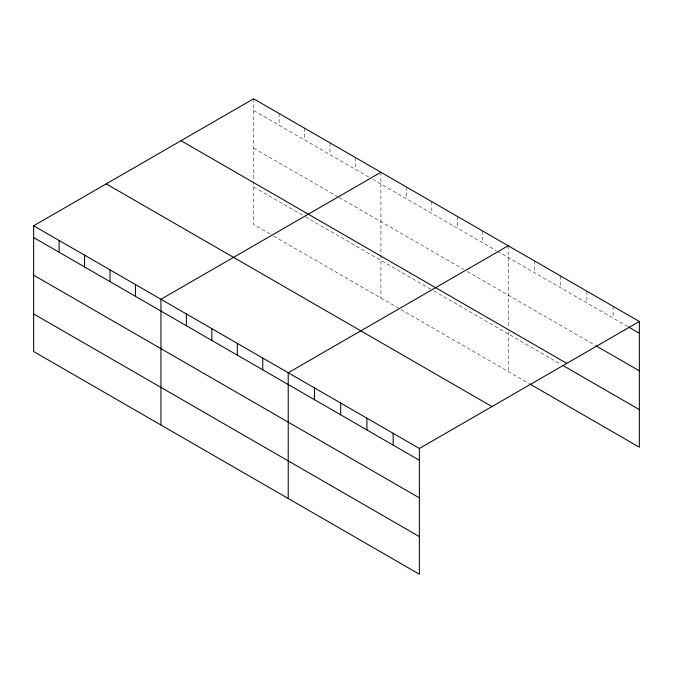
<?xml version="1.0" encoding="UTF-8"?>
<svg xmlns="http://www.w3.org/2000/svg" width="673" height="673" viewBox="0 0 673 673"><rect width="100%" height="100%" fill="white"/><g stroke="black" fill="none" stroke-linecap="round" stroke-linejoin="round"><path stroke-width="0.5" stroke-dasharray="3.37 2.52" d="M253.628 110.549L369.098 177.209M372.733 179.312L496.388 250.701M497.297 251.222L627.589 326.447M253.628 148.161L338.191 196.979M339.099 197.5L463.655 269.419M467.289 271.513L595.033 345.266M253.628 186.909L304.549 216.302M305.458 216.832L431.83 289.794M433.656 290.845L560.659 364.177M269.999 233.968L253.628 224.521L253.628 181.676M273.633 236.072L400.014 309.033M400.923 309.563L529.012 383.509M613.12 306.324L613.12 318.093M586.89 291.182L586.89 302.951M560.659 276.039L560.659 287.808M534.438 260.897L534.438 272.666M508.208 245.754L508.208 327.6M508.208 331.789L508.208 371.496M482.751 231.058L482.751 242.827M457.295 216.361L457.295 228.13M431.83 201.664L431.83 213.434M406.374 186.968L406.374 198.737M380.918 172.271L380.918 254.116M380.918 255.16L380.918 298.013M355.462 157.566L355.462 169.335M330.006 142.869L330.006 154.639M304.549 128.173L304.549 139.942M279.093 113.476L279.093 125.245M253.628 98.78L253.628 180.625"/><path stroke-width="1.01" d="M33.65 225.783L419.372 448.479L419.372 574.22L33.65 351.525L33.65 225.783L253.628 98.78L639.35 321.475L639.35 447.217L529.912 384.031M380.918 172.271L160.94 299.275L160.94 425.016M508.208 245.754L288.221 372.758L288.221 498.508M419.372 448.479L639.35 321.475M628.498 326.969L639.35 333.236M595.933 345.787L639.35 370.848M181.037 140.691L566.759 363.386M562.477 365.22L639.35 409.605M106.241 183.872L491.963 406.568M33.65 237.552L419.372 460.248M33.65 275.164L419.372 497.86M33.65 313.912L419.372 536.608M393.141 433.336L393.141 445.105M366.911 418.194L366.911 429.954M340.681 403.051L340.681 414.812M314.451 387.909L314.451 399.669M262.764 358.061L262.764 369.83M237.308 343.365L237.308 355.134M211.852 328.668L211.852 340.437M186.396 313.971L186.396 325.74M135.483 284.578L135.483 296.347M110.019 269.881L110.019 281.642M84.562 255.176L84.562 266.945M59.106 240.48L59.106 252.249"/></g></svg>
